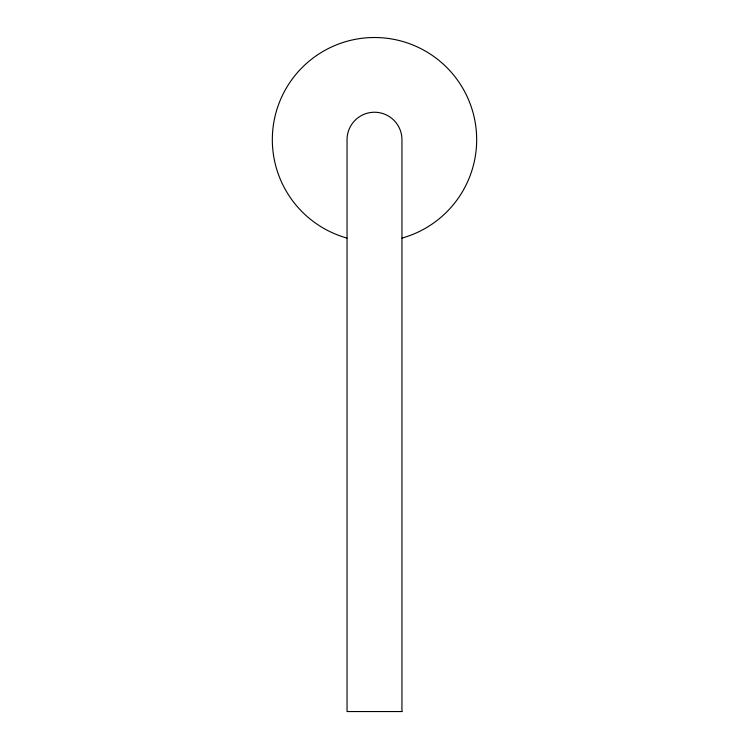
<?xml version="1.0" encoding="UTF-8"?>
<svg xmlns="http://www.w3.org/2000/svg" width="749" height="749" viewBox="0 0 749 749"><rect width="100%" height="100%" fill="white"/><g stroke="black" fill="none" stroke-linecap="round" stroke-linejoin="round"><path stroke-width="1.12" d="M346.946 238.07A102.173 102.173 0 0 1 291.024 80.77A102.173 102.173 0 0 1 457.976 80.77A102.173 102.173 0 0 1 402.054 238.07M401.951 711.55L347.049 711.55L347.049 139.689A27.451 27.451 0 0 1 374.5 112.238A27.451 27.451 0 0 1 401.951 139.689L401.951 711.55"/></g></svg>
